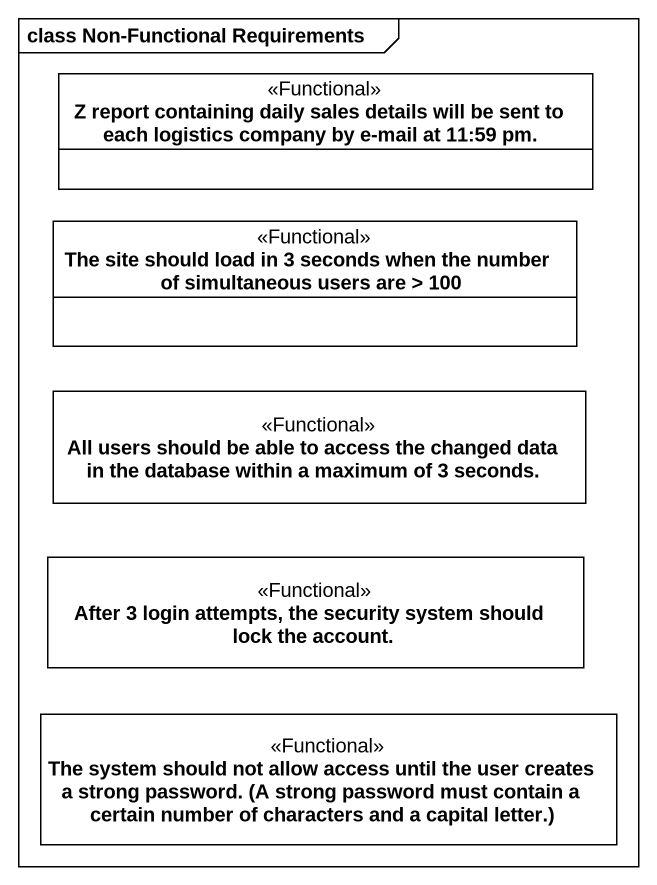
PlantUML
@startuml
mainframe class Non-Functional Requirements
hide circle
hide empty members
class "Z report containing daily sales details will be sent to each logistics company by e-mail at 11:59 pm." as Z_report_containing_daily <<Functional>>
class "The site should load in 3 seconds when the number of simultaneous users are > 100" as The_site_should_load_in_3 <<Functional>>
class "All users should be able to access the changed data in the database within a maximum of 3 seconds." as All_users_should_be_able_to <<Functional>>
class "After 3 login attempts, the security system should lock the account." as After_3_login_attempts_the <<Functional>>
class "The system should not allow access until the user creates a strong password. (A strong password must contain a certain number of characters and a capital letter.)" as The_system_should_not_allow <<Functional>>
@enduml
